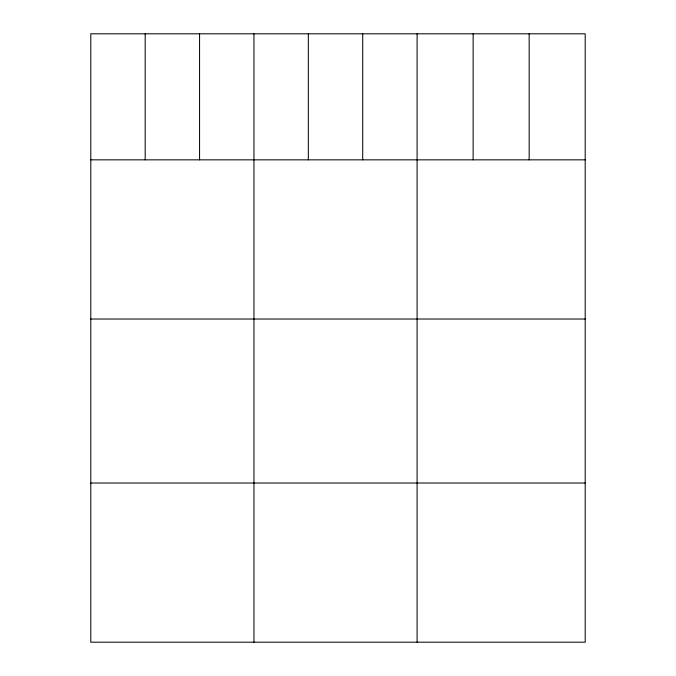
<?xml version="1.0" encoding="UTF-8"?>
<svg xmlns="http://www.w3.org/2000/svg" width="676" height="676" viewBox="0 0 676 676"><rect width="100%" height="100%" fill="white"/><g stroke="black" fill="none" stroke-linecap="round" stroke-linejoin="round"><path stroke-width="1.01" d="M585.196 159.84L585.196 642.2L90.804 642.2L90.804 33.8L585.196 33.8L585.196 159.84L90.804 159.84M90.804 319.021L585.196 319.021M90.804 483.019L585.196 483.019M529.164 33.8L529.164 159.84M473.132 33.8L473.132 159.84M417.1 33.8L417.1 642.2M362.716 33.8L362.716 159.84M308.332 33.8L308.332 159.84M253.956 33.8L253.956 642.2M199.572 33.8L199.572 159.84M145.188 33.8L145.188 159.84"/></g></svg>
